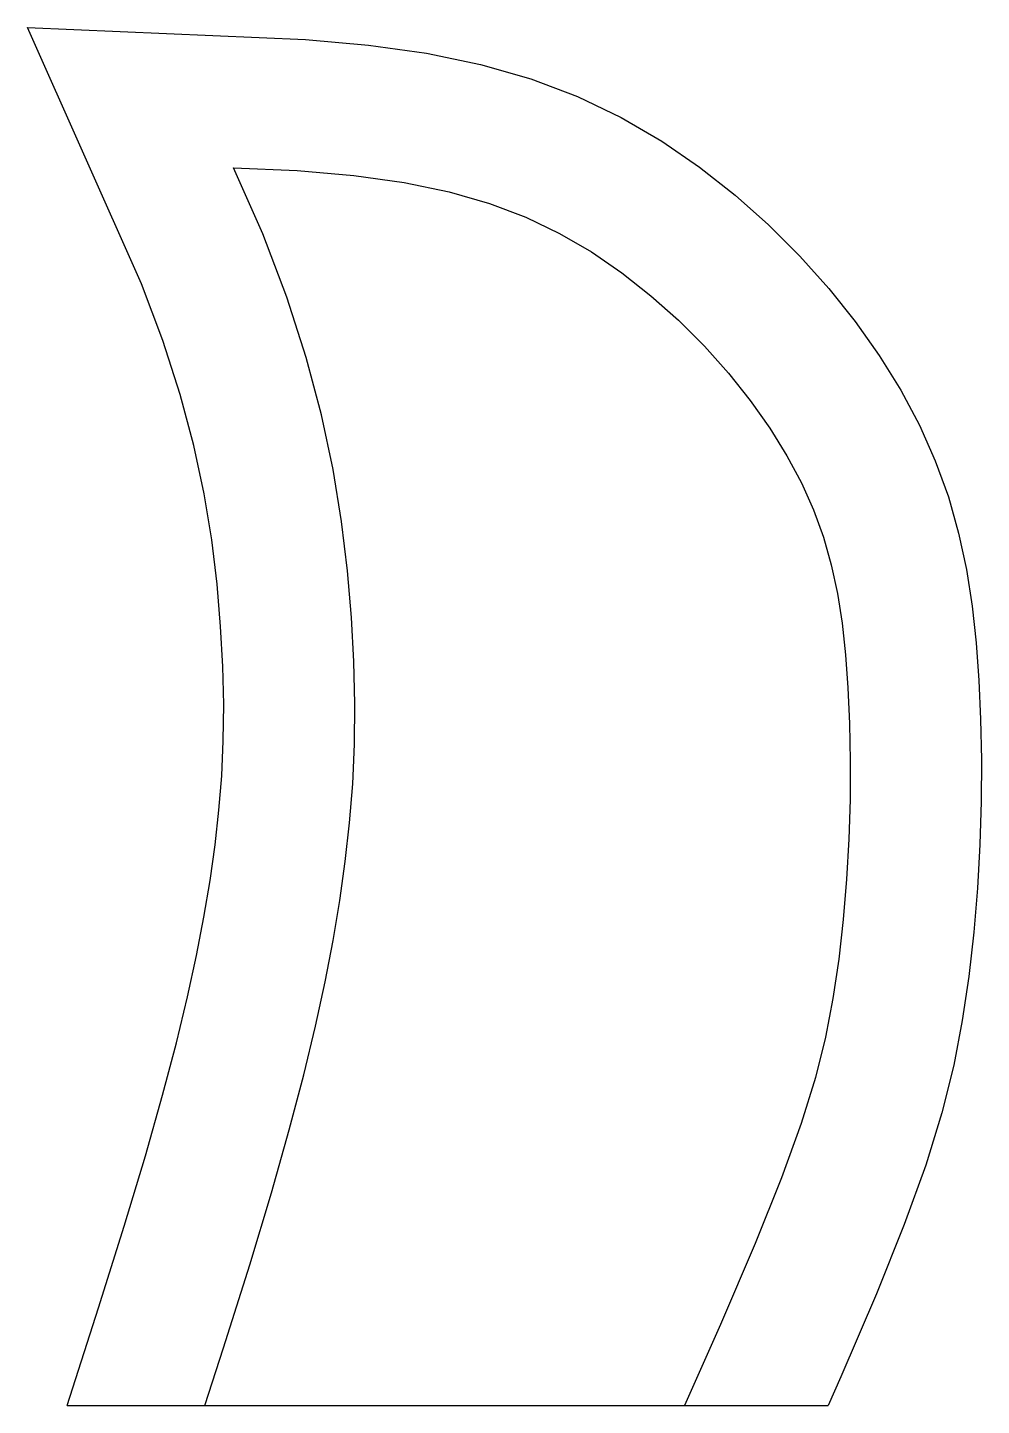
# Model space of a CAD drawing. Extents: x 4 to 92, y 5 to 132.
import ezdxf

# ---------------------------------------------------------------- set-up
doc = ezdxf.new("R2010")
doc.units = 0
doc.layers.add('Layer_1', color=7, linetype='CONTINUOUS')

msp = doc.modelspace()

# ---------------------------------------------------------------- linework, layer by layer
at = {"layer": 'Layer_1', "color": 1}
for points in [[(7.725304, 5.187698), (10.624632, 14.14086), (12.975985, 21.638591), (14.917409, 28.097849), (16.498761, 33.661145), (17.77165, 38.474785), (18.789826, 42.69282), (19.609273, 46.480966), (20.284288, 50.007362), (20.852066, 53.384872), (21.314429, 56.643919), (21.670927, 59.829253), (21.92205, 62.998286), (22.066875, 66.21096), (22.102286, 69.527628), (22.023354, 73.006956), (21.823838, 76.693138), (21.494633, 80.578371), (21.00297, 84.63406), (20.306828, 88.873599), (19.361281, 93.321085), (18.119323, 97.999628), (16.531161, 102.93086), (14.545084, 108.134398), (4.099802, 131.671921), (29.627338, 130.570187), (35.408249, 130.069723), (40.733615, 129.319766), (45.677189, 128.294548), (50.28951, 126.971208), (54.593897, 125.341091), (58.596076, 123.421219), (62.309849, 121.251476), (65.788911, 118.865379), (69.060243, 116.291144), (72.12802, 113.558369), (74.989593, 110.695761), (77.640062, 107.728557), (80.072845, 104.678292), (82.279749, 101.561774), (84.249936, 98.39051), (85.966622, 95.174479), (87.424027, 91.909378), (88.621428, 88.60322), (89.56846, 85.27152), (90.288009, 81.926973), (90.812915, 78.570918), (91.180679, 75.189353), (91.42888, 71.746425), (91.587468, 68.176963), (91.660539, 64.458814), (91.64207, 60.613208), (91.525157, 56.670592), (91.30217, 52.661909), (90.964357, 48.61776), (90.501681, 44.567657), (89.899528, 40.524158), (89.112851, 36.416995), (88.025618, 32.045497), (86.542277, 27.24795), (84.576668, 21.807568), (82.023278, 15.433695), (78.757647, 7.802734), (77.591001, 5.187698)], [(7.725304, 5.187698), (77.590438, 5.187698)]]:
    msp.add_lwpolyline(points, dxfattribs=at)
at = {"layer": 'Layer_1', "color": 7}
msp.add_lwpolyline([(20.385785, 5.187698), (22.100689, 10.483286), (24.490214, 18.102905), (26.478348, 24.717552), (28.114841, 30.474662), (29.44943, 35.521682), (30.531909, 40.006031), (31.412077, 44.075157), (32.139727, 47.876492), (32.755636, 51.540263), (33.264603, 55.127848), (33.662511, 58.683427), (33.945255, 62.251163), (34.108605, 65.875243), (34.148513, 69.599832), (34.060684, 73.46911), (33.841077, 77.527248), (33.478011, 81.811986), (32.929689, 86.335362), (32.14685, 91.102971), (31.080102, 96.120427), (29.680278, 101.393342), (27.898085, 106.927297), (25.684114, 112.727921), (22.98916, 118.800811), (28.847879, 118.547954), (34.04798, 118.097772), (38.668677, 117.447031), (42.789335, 116.592494), (46.489232, 115.530933), (49.847639, 114.259096), (52.943882, 112.773771), (55.857198, 111.071707), (58.650759, 109.155738), (61.322989, 107.052955), (63.856063, 104.796531), (66.232075, 102.419596), (68.433358, 99.955329), (70.442008, 97.436869), (72.240277, 94.897387), (73.81034, 92.370038), (75.141035, 89.877193), (76.247618, 87.398095), (77.151932, 84.901211), (77.875737, 82.354984), (78.440953, 79.727889), (78.869422, 76.988393), (79.182985, 74.10494), (79.403563, 71.045995), (79.548018, 67.791887), (79.614666, 64.370366), (79.597803, 60.821083), (79.489883, 57.183646), (79.284882, 53.497687), (78.976218, 49.802825), (78.557706, 46.138705), (78.022521, 42.544934), (77.344486, 39.005354), (76.418171, 35.280572), (75.117989, 31.07542), (73.318516, 26.094717), (70.894245, 20.04328), (67.719913, 12.625937), (64.401847, 5.187698)], dxfattribs=at)

doc.saveas('drawing.dxf')
